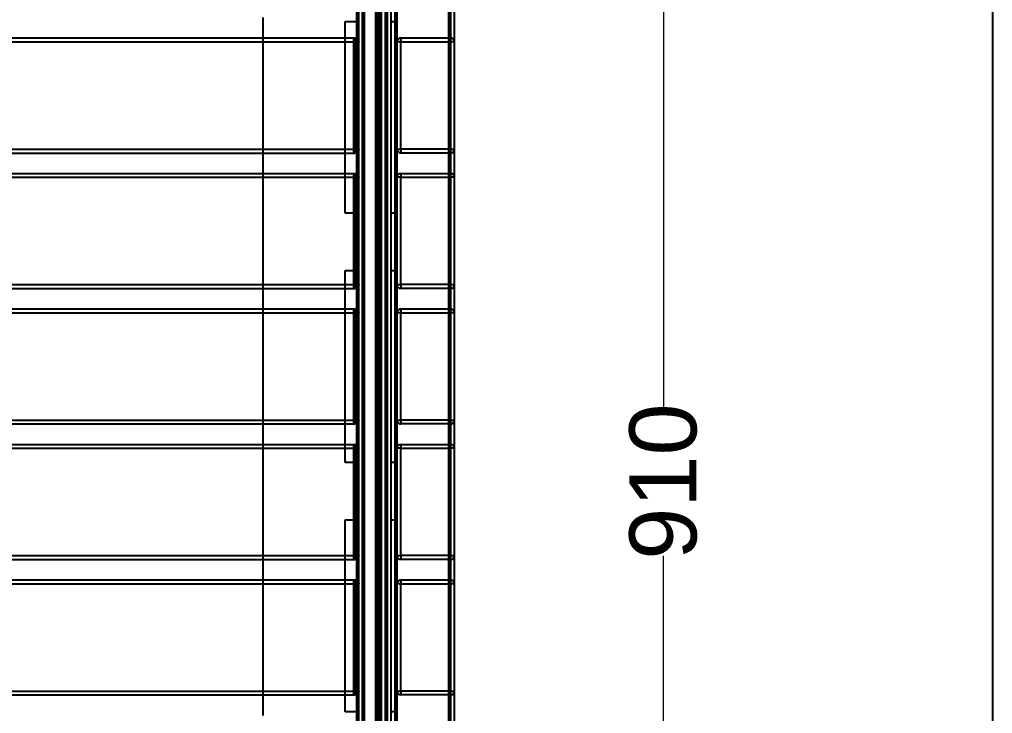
# Model space of a CAD drawing. Header units: millimetres. Extents: x 10366 to 13995, y 24552 to 29685.
# Drawn here: x 13487 to 13995, y 26352 to 26714 of the extents above; entities that cross this region are included whole.
import ezdxf

# ---------------------------------------------------------------- set-up
doc = ezdxf.new("R2010")
doc.units = ezdxf.units.MM
doc.header["$LTSCALE"] = 3
doc.layers.add('Default', color=7, linetype='Continuous')
doc.layers.add('Hidden_lines', color=7, linetype='Continuous')
doc.styles.get("Standard").update_dxf_attribs({"font": 'arial.ttf'})
doc.dimstyles.new('MATEUSZ', dxfattribs={"dimtxt": 35, "dimasz": 16, "dimexe": 0.18, "dimexo": 0.0625, "dimgap": 0.09, "dimtad": 0, "dimdec": 0, "dimdsep": 46, "dimtxsty": 'Standard', "dimblk": 'DOT', "dimcen": 0.09, "dimse1": 1, "dimse2": 1, "dimadec": 0, "dimazin": 0, "dimtfac": 1, "dimtdec": 0, "dimtofl": 0, "dimtmove": 0, "dimatfit": 3, "dimfxl": 1, "dimtolj": 1, "dimtzin": 0, "dimlwd": 9, "dimlwe": 9, "dimarcsym": 0})

# ---------------------------------------------------------------- blocks, each defined once
blk = doc.blocks.new('_Dot')
at = {"color": 0, "linetype": 'ByBlock', "lineweight": -2}
blk.add_line((-0.5, 0), (-1, 0), dxfattribs=at)
at = {"color": 0, "linetype": 'ByBlock', "const_width": 0.5}
blk.add_lwpolyline([(-0.25, 0, 1), (0.25, 0, 1)], format="xyb", close=True, dxfattribs=at)
blk = doc.blocks.new('*D29')
at = {"color": 0, "lineweight": 9, "transparency": 16777216}
for p, q in [((13823.32, 26911.65), (13823.32, 26511.34)), ((13823.32, 26033.65), (13823.32, 26433.95))]:
    blk.add_line(p, q, dxfattribs=at)
at = {"layer": 'Defpoints', "color": 0, "transparency": 16777216}
for p in [(13723.39, 26927.65), (13704.63, 26017.65), (13823.32, 26017.65)]:
    blk.add_point(p, dxfattribs=at)
at = {"color": 0, "lineweight": 9, "transparency": 16777216, "xscale": 16, "yscale": 16, "zscale": 16}
for p, rotation in [((13823.32, 26927.65), 90), ((13823.32, 26017.65), 270)]:
    blk.add_blockref('_Dot', p, dxfattribs=dict(at, rotation=rotation))
at = {"color": 0, "transparency": 16777216, "insert": (13823.32, 26472.65), "char_height": 35, "attachment_point": 5, "rotation": 90}
blk.add_mtext('\\A1;910', dxfattribs=at)

msp = doc.modelspace()

# ---------------------------------------------------------------- linework, layer by layer
msp.add_lwpolyline([(10366.2, 24552.48), (10366.2, 29684.64), (13995, 29684.64), (13995, 24552.48)], close=True)
at = {"layer": 'Default'}
for p, q in [((13664.39, 26067.65), (13664.39, 26917.65)), ((13666.39, 26067.65), (13666.39, 26917.65)), ((13712.39, 26067.65), (13712.39, 26917.65)), ((13714.39, 26067.65), (13714.39, 26917.65)), ((13614.39, 26714.66), (13614.39, 26704)), ((13657.37, 26704), (13657.37, 26712.65)), ((13657.37, 26712.65), (13664.39, 26712.65)), ((13663.39, 26703.73), (13663.39, 26712.65)), ((12547.42, 26704), (13662.35, 26704)), ((12547.42, 26702), (13662.35, 26702)), ((13662.35, 26646), (13662.35, 26702)), ((13664.39, 26646), (13664.39, 26702)), ((12547.42, 26646), (13662.35, 26646)), ((12547.42, 26644), (13662.35, 26644)), ((13614.39, 26644), (13614.39, 26633.35)), ((13657.37, 26633.35), (13657.37, 26644)), ((13663.39, 26633.07), (13663.39, 26644.28)), ((12547.42, 26633.35), (13662.35, 26633.35)), ((12547.42, 26631.35), (13662.35, 26631.35)), ((13662.35, 26575.35), (13662.35, 26631.35)), ((13664.39, 26575.35), (13664.39, 26631.35)), ((12547.42, 26575.35), (13662.35, 26575.35)), ((12547.42, 26573.35), (13662.35, 26573.35)), ((13614.39, 26573.35), (13614.39, 26562.69)), ((13657.37, 26562.69), (13657.37, 26573.35)), ((13663.39, 26562.41), (13663.39, 26573.62)), ((12547.42, 26562.69), (13662.35, 26562.69)), ((12547.42, 26560.69), (13662.35, 26560.69)), ((13662.35, 26504.69), (13662.35, 26560.69)), ((13664.39, 26504.69), (13664.39, 26560.69)), ((12547.42, 26504.69), (13662.35, 26504.69)), ((12547.42, 26502.69), (13662.35, 26502.69)), ((13614.39, 26502.69), (13614.39, 26492.03)), ((13657.37, 26492.03), (13657.37, 26502.69)), ((13663.39, 26491.75), (13663.39, 26502.97)), ((12547.42, 26492.03), (13662.35, 26492.03)), ((12547.42, 26490.03), (13662.35, 26490.03)), ((13662.35, 26434.03), (13662.35, 26490.03)), ((13664.39, 26434.03), (13664.39, 26490.03)), ((12547.42, 26434.03), (13662.35, 26434.03)), ((12547.42, 26432.03), (13662.35, 26432.03)), ((13614.39, 26432.03), (13614.39, 26421.37)), ((13657.37, 26421.37), (13657.37, 26432.03)), ((13663.39, 26421.09), (13663.39, 26432.31)), ((12547.42, 26421.37), (13662.35, 26421.37)), ((12547.42, 26419.37), (13662.35, 26419.37)), ((13662.35, 26363.37), (13662.35, 26419.37)), ((13664.39, 26363.37), (13664.39, 26419.37)), ((12547.42, 26363.37), (13662.35, 26363.37)), ((12547.42, 26361.37), (13662.35, 26361.37)), ((13614.39, 26361.37), (13614.39, 26350.71)), ((13657.37, 26352.65), (13657.37, 26361.37)), ((13663.39, 26352.65), (13663.39, 26361.65)), ((13664.39, 26352.65), (13657.37, 26352.65))]:
    msp.add_line(p, q, dxfattribs=at)
for points in [[(13662.35, 26704, 0), (13662.53, 26704, 0), (13662.72, 26703.97, 0), (13662.91, 26703.93, 0), (13663.1, 26703.86, 0), (13663.29, 26703.78, 0), (13663.47, 26703.68, 0), (13663.63, 26703.56, 0), (13663.79, 26703.42, 0), (13663.93, 26703.27, 0), (13664.06, 26703.1, 0), (13664.16, 26702.92, 0), (13664.24, 26702.74, 0), (13664.31, 26702.55, 0), (13664.35, 26702.37, 0), (13664.38, 26702.18, 0), (13664.39, 26702, 0)], [(13662.35, 26702, 0), (13662.35, 26704, 0)], [(13664.39, 26702, 0), (13664.39, 26702, 0), (13664.39, 26702, 0), (13664.39, 26702, 0), (13664.39, 26702, 0), (13664.39, 26702, 0), (13664.39, 26702, 0), (13664.39, 26702, 0), (13664.39, 26702, 0), (13664.39, 26702, 0), (13664.39, 26702, 0), (13664.39, 26702, 0), (13664.39, 26702, 0), (13664.38, 26702, 0), (13664.37, 26702, 0), (13664.33, 26702, 0), (13664.14, 26702, 0), (13662.35, 26702, 0)], [(13662.35, 26644, 0), (13662.35, 26644, 0), (13662.35, 26644, 0), (13662.35, 26644, 0), (13662.35, 26644, 0), (13662.35, 26644, 0), (13662.35, 26644, 0), (13662.35, 26644, 0), (13662.35, 26644, 0), (13662.35, 26644, 0), (13662.35, 26644, 0), (13662.35, 26644, 0), (13662.35, 26644.01, 0), (13662.35, 26644.01, 0), (13662.35, 26644.02, 0), (13662.35, 26644.06, 0), (13662.35, 26644.25, 0), (13662.35, 26646, 0)], [(13662.35, 26646, 0), (13664.39, 26646, 0)], [(13664.39, 26646, 0), (13664.38, 26645.82, 0), (13664.35, 26645.64, 0), (13664.31, 26645.45, 0), (13664.24, 26645.27, 0), (13664.16, 26645.09, 0), (13664.06, 26644.91, 0), (13663.93, 26644.74, 0), (13663.79, 26644.59, 0), (13663.63, 26644.45, 0), (13663.47, 26644.33, 0), (13663.29, 26644.23, 0), (13663.1, 26644.15, 0), (13662.91, 26644.08, 0), (13662.72, 26644.04, 0), (13662.53, 26644.01, 0), (13662.35, 26644, 0)], [(13662.35, 26631.35, 0), (13662.35, 26633.35, 0)], [(13662.35, 26633.35, 0), (13662.53, 26633.34, 0), (13662.72, 26633.31, 0), (13662.91, 26633.27, 0), (13663.1, 26633.21, 0), (13663.29, 26633.12, 0), (13663.47, 26633.02, 0), (13663.63, 26632.9, 0), (13663.79, 26632.76, 0), (13663.93, 26632.61, 0), (13664.06, 26632.44, 0), (13664.16, 26632.26, 0), (13664.24, 26632.08, 0), (13664.31, 26631.9, 0), (13664.35, 26631.71, 0), (13664.38, 26631.53, 0), (13664.39, 26631.35, 0)], [(13664.39, 26631.35, 0), (13664.39, 26631.35, 0), (13664.39, 26631.35, 0), (13664.39, 26631.35, 0), (13664.39, 26631.35, 0), (13664.39, 26631.35, 0), (13664.39, 26631.35, 0), (13664.39, 26631.35, 0), (13664.39, 26631.35, 0), (13664.39, 26631.35, 0), (13664.39, 26631.35, 0), (13664.39, 26631.35, 0), (13664.39, 26631.35, 0), (13664.38, 26631.35, 0), (13664.37, 26631.35, 0), (13664.33, 26631.35, 0), (13664.14, 26631.35, 0), (13662.35, 26631.35, 0)], [(13662.35, 26573.35, 0), (13662.35, 26573.35, 0), (13662.35, 26573.35, 0), (13662.35, 26573.35, 0), (13662.35, 26573.35, 0), (13662.35, 26573.35, 0), (13662.35, 26573.35, 0), (13662.35, 26573.35, 0), (13662.35, 26573.35, 0), (13662.35, 26573.35, 0), (13662.35, 26573.35, 0), (13662.35, 26573.35, 0), (13662.35, 26573.35, 0), (13662.35, 26573.36, 0), (13662.35, 26573.4, 0), (13662.35, 26573.59, 0), (13662.35, 26575.35, 0)], [(13662.35, 26575.35, 0), (13664.39, 26575.35, 0)], [(13664.39, 26575.35, 0), (13664.38, 26575.17, 0), (13664.35, 26574.98, 0), (13664.31, 26574.8, 0), (13664.24, 26574.61, 0), (13664.16, 26574.43, 0), (13664.06, 26574.25, 0), (13663.93, 26574.09, 0), (13663.79, 26573.93, 0), (13663.63, 26573.79, 0), (13663.47, 26573.67, 0), (13663.29, 26573.57, 0), (13663.1, 26573.49, 0), (13662.91, 26573.42, 0), (13662.72, 26573.38, 0), (13662.53, 26573.35, 0), (13662.35, 26573.35, 0)], [(13661.85, 26562.69, 0), (13662.05, 26562.68, 0), (13662.26, 26562.65, 0), (13662.47, 26562.59, 0), (13662.67, 26562.52, 0), (13662.87, 26562.42, 0), (13663.07, 26562.29, 0), (13663.24, 26562.15, 0), (13663.4, 26561.98, 0)], [(13662.35, 26562.69, 0), (13662.53, 26562.68, 0), (13662.72, 26562.65, 0), (13662.91, 26562.61, 0), (13663.1, 26562.55, 0), (13663.29, 26562.46, 0), (13663.47, 26562.36, 0), (13663.63, 26562.24, 0), (13663.79, 26562.1, 0), (13663.93, 26561.95, 0), (13664.06, 26561.78, 0), (13664.16, 26561.61, 0), (13664.24, 26561.42, 0), (13664.31, 26561.24, 0), (13664.35, 26561.05, 0), (13664.38, 26560.87, 0), (13664.39, 26560.69, 0)], [(13662.35, 26560.69, 0), (13662.35, 26562.69, 0)], [(13664.39, 26560.69, 0), (13664.39, 26560.69, 0), (13664.39, 26560.69, 0), (13664.39, 26560.69, 0), (13664.39, 26560.69, 0), (13664.39, 26560.69, 0), (13664.39, 26560.69, 0), (13664.39, 26560.69, 0), (13664.39, 26560.69, 0), (13664.39, 26560.69, 0), (13664.39, 26560.69, 0), (13664.39, 26560.69, 0), (13664.39, 26560.69, 0), (13664.38, 26560.69, 0), (13664.37, 26560.69, 0), (13664.33, 26560.69, 0), (13664.14, 26560.69, 0), (13662.35, 26560.69, 0)], [(13662.35, 26502.69, 0), (13662.35, 26502.69, 0), (13662.35, 26502.69, 0), (13662.35, 26502.69, 0), (13662.35, 26502.69, 0), (13662.35, 26502.69, 0), (13662.35, 26502.69, 0), (13662.35, 26502.69, 0), (13662.35, 26502.69, 0), (13662.35, 26502.69, 0), (13662.35, 26502.69, 0), (13662.35, 26502.69, 0), (13662.35, 26502.69, 0), (13662.35, 26502.7, 0), (13662.35, 26502.75, 0), (13662.35, 26502.93, 0), (13662.35, 26504.69, 0)], [(13662.35, 26504.69, 0), (13664.39, 26504.69, 0)], [(13664.39, 26504.69, 0), (13664.38, 26504.51, 0), (13664.35, 26504.32, 0), (13664.31, 26504.14, 0), (13664.24, 26503.95, 0), (13664.16, 26503.77, 0), (13664.06, 26503.59, 0), (13663.93, 26503.43, 0), (13663.79, 26503.27, 0), (13663.63, 26503.13, 0), (13663.47, 26503.01, 0), (13663.29, 26502.91, 0), (13663.1, 26502.83, 0), (13662.91, 26502.76, 0), (13662.72, 26502.72, 0), (13662.53, 26502.7, 0), (13662.35, 26502.69, 0)], [(13661.85, 26492.03, 0), (13662.05, 26492.02, 0), (13662.25, 26491.99, 0), (13662.46, 26491.94, 0), (13662.66, 26491.86, 0), (13662.86, 26491.76, 0), (13663.05, 26491.64, 0), (13663.23, 26491.5, 0), (13663.39, 26491.34, 0)], [(13662.35, 26492.03, 0), (13662.53, 26492.02, 0), (13662.72, 26492, 0), (13662.91, 26491.95, 0), (13663.1, 26491.89, 0), (13663.29, 26491.81, 0), (13663.47, 26491.7, 0), (13663.63, 26491.58, 0), (13663.79, 26491.44, 0), (13663.93, 26491.29, 0), (13664.06, 26491.12, 0), (13664.16, 26490.95, 0), (13664.24, 26490.77, 0), (13664.31, 26490.58, 0), (13664.35, 26490.39, 0), (13664.38, 26490.21, 0), (13664.39, 26490.03, 0)], [(13662.35, 26490.03, 0), (13662.35, 26492.03, 0)], [(13664.39, 26490.03, 0), (13664.39, 26490.03, 0), (13664.39, 26490.03, 0), (13664.39, 26490.03, 0), (13664.39, 26490.03, 0), (13664.39, 26490.03, 0), (13664.39, 26490.03, 0), (13664.39, 26490.03, 0), (13664.39, 26490.03, 0), (13664.39, 26490.03, 0), (13664.39, 26490.03, 0), (13664.39, 26490.03, 0), (13664.39, 26490.03, 0), (13664.38, 26490.03, 0), (13664.37, 26490.03, 0), (13664.33, 26490.03, 0), (13664.14, 26490.03, 0), (13662.35, 26490.03, 0)], [(13662.35, 26432.03, 0), (13662.35, 26432.03, 0), (13662.35, 26432.03, 0), (13662.35, 26432.03, 0), (13662.35, 26432.03, 0), (13662.35, 26432.03, 0), (13662.35, 26432.03, 0), (13662.35, 26432.03, 0), (13662.35, 26432.03, 0), (13662.35, 26432.03, 0), (13662.35, 26432.03, 0), (13662.35, 26432.03, 0), (13662.35, 26432.03, 0), (13662.35, 26432.04, 0), (13662.35, 26432.09, 0), (13662.35, 26432.28, 0), (13662.35, 26434.03, 0)], [(13662.35, 26434.03, 0), (13664.39, 26434.03, 0)], [(13664.39, 26434.03, 0), (13664.38, 26433.85, 0), (13664.35, 26433.67, 0), (13664.31, 26433.48, 0), (13664.24, 26433.29, 0), (13664.16, 26433.11, 0), (13664.06, 26432.93, 0), (13663.93, 26432.77, 0), (13663.79, 26432.61, 0), (13663.63, 26432.48, 0), (13663.47, 26432.36, 0), (13663.29, 26432.25, 0), (13663.1, 26432.17, 0), (13662.91, 26432.11, 0), (13662.72, 26432.06, 0), (13662.53, 26432.04, 0), (13662.35, 26432.03, 0)], [(13661.85, 26421.37, 0), (13662.05, 26421.36, 0), (13662.25, 26421.33, 0), (13662.45, 26421.28, 0), (13662.66, 26421.21, 0), (13662.85, 26421.11, 0), (13663.04, 26420.99, 0), (13663.22, 26420.85, 0), (13663.37, 26420.7, 0)], [(13662.35, 26419.37, 0), (13662.35, 26421.37, 0)], [(13662.35, 26421.37, 0), (13662.53, 26421.36, 0), (13662.72, 26421.34, 0), (13662.91, 26421.29, 0), (13663.1, 26421.23, 0), (13663.29, 26421.15, 0), (13663.47, 26421.04, 0), (13663.63, 26420.92, 0), (13663.79, 26420.78, 0), (13663.93, 26420.63, 0), (13664.06, 26420.46, 0), (13664.16, 26420.29, 0), (13664.24, 26420.11, 0), (13664.31, 26419.92, 0), (13664.35, 26419.73, 0), (13664.38, 26419.55, 0), (13664.39, 26419.37, 0)], [(13664.39, 26419.37, 0), (13664.39, 26419.37, 0), (13664.39, 26419.37, 0), (13664.39, 26419.37, 0), (13664.39, 26419.37, 0), (13664.39, 26419.37, 0), (13664.39, 26419.37, 0), (13664.39, 26419.37, 0), (13664.39, 26419.37, 0), (13664.39, 26419.37, 0), (13664.39, 26419.37, 0), (13664.39, 26419.37, 0), (13664.39, 26419.37, 0), (13664.38, 26419.37, 0), (13664.37, 26419.37, 0), (13664.33, 26419.37, 0), (13664.14, 26419.37, 0), (13662.35, 26419.37, 0)], [(13664.39, 26363.37, 0), (13664.38, 26363.19, 0), (13664.35, 26363.01, 0), (13664.31, 26362.82, 0), (13664.24, 26362.63, 0), (13664.16, 26362.45, 0), (13664.06, 26362.28, 0), (13663.93, 26362.11, 0), (13663.79, 26361.96, 0), (13663.63, 26361.82, 0), (13663.47, 26361.7, 0), (13663.29, 26361.59, 0), (13663.1, 26361.51, 0), (13662.91, 26361.45, 0), (13662.72, 26361.4, 0), (13662.53, 26361.38, 0), (13662.35, 26361.37, 0)], [(13662.35, 26363.37, 0), (13664.39, 26363.37, 0)], [(13662.35, 26361.37, 0), (13662.35, 26361.37, 0), (13662.35, 26361.37, 0), (13662.35, 26361.37, 0), (13662.35, 26361.37, 0), (13662.35, 26361.37, 0), (13662.35, 26361.37, 0), (13662.35, 26361.37, 0), (13662.35, 26361.37, 0), (13662.35, 26361.37, 0), (13662.35, 26361.37, 0), (13662.35, 26361.37, 0), (13662.35, 26361.37, 0), (13662.35, 26361.37, 0), (13662.35, 26361.38, 0), (13662.35, 26361.43, 0), (13662.35, 26361.62, 0), (13662.35, 26363.37, 0)]]:
    msp.add_polyline3d(points, dxfattribs=at)
for centre, start in [((13712.39, 26646), 317.9568), ((13712.39, 26575.35), 318.5484), ((13712.39, 26504.69), 319.1343), ((13712.39, 26434.03), 319.7656), ((13712.39, 26363.37), 320.3647)]:
    msp.add_arc(centre, 2, start, 0, dxfattribs=at)
at = {"layer": 'Hidden_lines'}
for p, q in [((13667.39, 26067.65), (13667.39, 26917.65)), ((13673.37, 26147.65), (13673.37, 26917.65)), ((13674.37, 26147.65), (13674.37, 26917.65)), ((13675.37, 26147.65), (13675.37, 26917.65)), ((13676.37, 26147.65), (13676.37, 26917.65)), ((13678.39, 26147.65), (13678.39, 26917.65)), ((13679.39, 26147.65), (13679.39, 26917.65)), ((13683.39, 26147.65), (13683.39, 26917.65)), ((13684.39, 26147.65), (13684.39, 26917.65)), ((13711.39, 26067.65), (13711.39, 26917.65)), ((13663.39, 26712.65), (13663.39, 26774.39)), ((13681.39, 26712.65), (13681.39, 26742.65)), ((13684.39, 26712.65), (13684.39, 26742.65)), ((13681.39, 26612.65), (13681.39, 26712.65)), ((13681.39, 26712.65), (13684.39, 26712.65)), ((13684.39, 26612.65), (13684.39, 26712.65)), ((13614.39, 26704), (13614.39, 26644)), ((13657.37, 26644), (13657.37, 26704)), ((13661.85, 26646), (13661.85, 26702)), ((13663.39, 26644.28), (13663.39, 26703.73)), ((13663.89, 26646), (13663.89, 26702)), ((13684.39, 26646), (13684.39, 26702)), ((13686.39, 26704), (13712.39, 26704)), ((13686.39, 26702), (13712.39, 26702)), ((13686.39, 26646), (13686.39, 26702)), ((13712.39, 26646), (13686.39, 26646)), ((13712.39, 26644), (13686.39, 26644)), ((13614.39, 26633.35), (13614.39, 26573.35)), ((13657.37, 26612.65), (13657.37, 26633.35)), ((13661.85, 26575.35), (13661.85, 26631.35)), ((13663.39, 26573.62), (13663.39, 26633.07)), ((13663.89, 26575.35), (13663.89, 26631.35)), ((13684.39, 26575.35), (13684.39, 26631.35)), ((13686.39, 26633.35), (13712.39, 26633.35)), ((13686.39, 26631.35), (13712.39, 26631.35)), ((13686.39, 26575.35), (13686.39, 26631.35)), ((13664.39, 26612.65), (13657.37, 26612.65)), ((13684.39, 26612.65), (13681.39, 26612.65)), ((13681.39, 26582.65), (13681.39, 26612.65)), ((13684.39, 26582.65), (13684.39, 26612.65)), ((13657.37, 26573.35), (13657.37, 26582.65)), ((13657.37, 26582.65), (13664.39, 26582.65)), ((13681.39, 26482.65), (13681.39, 26582.65)), ((13681.39, 26582.65), (13684.39, 26582.65)), ((13684.39, 26482.65), (13684.39, 26582.65)), ((13712.39, 26575.35), (13686.39, 26575.35)), ((13712.39, 26573.35), (13686.39, 26573.35)), ((13614.39, 26562.69), (13614.39, 26502.69)), ((13657.37, 26502.69), (13657.37, 26562.69)), ((13661.85, 26504.69), (13661.85, 26560.69)), ((13663.39, 26502.97), (13663.39, 26562.41)), ((13663.89, 26504.69), (13663.89, 26560.69)), ((13684.39, 26504.69), (13684.39, 26560.69)), ((13686.39, 26562.69), (13712.39, 26562.69)), ((13686.39, 26560.69), (13712.39, 26560.69)), ((13686.39, 26504.69), (13686.39, 26560.69)), ((13712.39, 26504.69), (13686.39, 26504.69)), ((13712.39, 26502.69), (13686.39, 26502.69)), ((13614.39, 26492.03), (13614.39, 26432.03)), ((13657.37, 26482.65), (13657.37, 26492.03)), ((13661.85, 26434.03), (13661.85, 26490.03)), ((13663.39, 26432.31), (13663.39, 26491.75)), ((13663.89, 26434.03), (13663.89, 26490.03)), ((13684.39, 26434.03), (13684.39, 26490.03)), ((13686.39, 26492.03), (13712.39, 26492.03)), ((13686.39, 26490.03), (13712.39, 26490.03)), ((13686.39, 26434.03), (13686.39, 26490.03)), ((13664.39, 26482.65), (13657.37, 26482.65)), ((13684.39, 26482.65), (13681.39, 26482.65)), ((13681.39, 26452.65), (13681.39, 26482.65)), ((13684.39, 26452.65), (13684.39, 26482.65)), ((13657.37, 26432.03), (13657.37, 26452.65)), ((13657.37, 26452.65), (13664.39, 26452.65)), ((13681.39, 26352.65), (13681.39, 26452.65)), ((13681.39, 26452.65), (13684.39, 26452.65)), ((13684.39, 26352.65), (13684.39, 26452.65)), ((13712.39, 26434.03), (13686.39, 26434.03)), ((13712.39, 26432.03), (13686.39, 26432.03)), ((13614.39, 26421.37), (13614.39, 26361.37)), ((13657.37, 26361.37), (13657.37, 26421.37)), ((13661.85, 26363.37), (13661.85, 26419.37)), ((13663.39, 26361.65), (13663.39, 26421.09)), ((13663.89, 26363.37), (13663.89, 26419.37)), ((13684.39, 26363.37), (13684.39, 26419.37)), ((13686.39, 26421.37), (13712.39, 26421.37)), ((13686.39, 26419.37), (13712.39, 26419.37)), ((13686.39, 26363.37), (13686.39, 26419.37)), ((13712.39, 26363.37), (13686.39, 26363.37)), ((13712.39, 26361.37), (13686.39, 26361.37)), ((13663.39, 26290.99), (13663.39, 26352.65)), ((13684.39, 26352.65), (13681.39, 26352.65)), ((13681.39, 26322.65), (13681.39, 26352.65)), ((13684.39, 26322.65), (13684.39, 26352.65))]:
    msp.add_line(p, q, dxfattribs=at)
for points in [[(13661.85, 26702, 0), (13661.85, 26704, 0)], [(13662.35, 26703.94, 0), (13662.67, 26703.84, 0), (13662.97, 26703.68, 0), (13663.24, 26703.47, 0), (13663.48, 26703.21, 0), (13663.66, 26702.92, 0), (13663.79, 26702.62, 0), (13663.86, 26702.31, 0), (13663.89, 26702, 0)], [(13686.39, 26702, 0), (13684.39, 26702, 0)], [(13686.39, 26704, 0), (13686.39, 26704, 0), (13686.39, 26704, 0), (13686.39, 26704, 0), (13686.39, 26704, 0), (13686.39, 26704, 0), (13686.39, 26704, 0), (13686.39, 26704, 0), (13686.39, 26704, 0), (13686.39, 26704, 0), (13686.39, 26704, 0), (13686.39, 26704, 0), (13686.39, 26704, 0), (13686.39, 26704, 0), (13686.39, 26703.99, 0), (13686.39, 26703.95, 0), (13686.39, 26703.76, 0), (13686.39, 26702, 0)], [(13714.39, 26702, 0), (13714.39, 26702, 0), (13714.39, 26702, 0), (13714.39, 26702, 0), (13714.39, 26702, 0), (13714.39, 26702, 0), (13714.39, 26702, 0), (13714.39, 26702, 0), (13714.39, 26702, 0), (13714.39, 26702, 0), (13714.39, 26702, 0), (13714.39, 26702, 0), (13714.39, 26702, 0), (13714.38, 26702, 0), (13714.37, 26702, 0), (13714.33, 26702, 0), (13714.14, 26702, 0), (13712.39, 26702, 0)], [(13661.85, 26644, 0), (13661.85, 26644, 0), (13661.85, 26644, 0), (13661.85, 26644, 0), (13661.85, 26644, 0), (13661.85, 26644, 0), (13661.85, 26644, 0), (13661.85, 26644, 0), (13661.85, 26644, 0), (13661.85, 26644, 0), (13661.85, 26644, 0), (13661.85, 26644, 0), (13661.85, 26644.01, 0), (13661.85, 26644.01, 0), (13661.85, 26644.02, 0), (13661.85, 26644.06, 0), (13661.85, 26644.25, 0), (13661.85, 26646, 0)], [(13663.89, 26646, 0), (13663.86, 26645.7, 0), (13663.79, 26645.39, 0), (13663.66, 26645.09, 0), (13663.48, 26644.8, 0), (13663.24, 26644.54, 0), (13662.97, 26644.33, 0), (13662.67, 26644.17, 0), (13662.35, 26644.07, 0)], [(13684.39, 26646, 0), (13684.39, 26646, 0), (13684.39, 26646, 0), (13684.39, 26646, 0), (13684.39, 26646, 0), (13684.39, 26646, 0), (13684.39, 26646, 0), (13684.39, 26646, 0), (13684.39, 26646, 0), (13684.39, 26646, 0), (13684.39, 26646, 0), (13684.39, 26646, 0), (13684.39, 26646, 0), (13684.4, 26646, 0), (13684.45, 26646, 0), (13684.63, 26646, 0), (13686.39, 26646, 0)], [(13686.39, 26646, 0), (13686.39, 26644, 0)], [(13712.39, 26646, 0), (13714.39, 26646, 0)], [(13661.85, 26631.35, 0), (13661.85, 26633.35, 0)], [(13662.35, 26633.28, 0), (13662.67, 26633.18, 0), (13662.97, 26633.02, 0), (13663.24, 26632.81, 0), (13663.48, 26632.55, 0), (13663.66, 26632.26, 0), (13663.79, 26631.96, 0), (13663.86, 26631.65, 0), (13663.89, 26631.35, 0)], [(13686.39, 26631.35, 0), (13684.39, 26631.35, 0)], [(13686.39, 26633.35, 0), (13686.39, 26633.35, 0), (13686.39, 26633.35, 0), (13686.39, 26633.35, 0), (13686.39, 26633.35, 0), (13686.39, 26633.35, 0), (13686.39, 26633.35, 0), (13686.39, 26633.35, 0), (13686.39, 26633.35, 0), (13686.39, 26633.35, 0), (13686.39, 26633.35, 0), (13686.39, 26633.35, 0), (13686.39, 26633.35, 0), (13686.39, 26633.34, 0), (13686.39, 26633.33, 0), (13686.39, 26633.29, 0), (13686.39, 26633.1, 0), (13686.39, 26631.35, 0)], [(13714.39, 26631.35, 0), (13714.39, 26631.35, 0), (13714.39, 26631.35, 0), (13714.39, 26631.35, 0), (13714.39, 26631.35, 0), (13714.39, 26631.35, 0), (13714.39, 26631.35, 0), (13714.39, 26631.35, 0), (13714.39, 26631.35, 0), (13714.39, 26631.35, 0), (13714.39, 26631.35, 0), (13714.39, 26631.35, 0), (13714.39, 26631.35, 0), (13714.38, 26631.35, 0), (13714.37, 26631.35, 0), (13714.33, 26631.35, 0), (13714.14, 26631.35, 0), (13712.39, 26631.35, 0)], [(13661.85, 26573.35, 0), (13661.85, 26573.35, 0), (13661.85, 26573.35, 0), (13661.85, 26573.35, 0), (13661.85, 26573.35, 0), (13661.85, 26573.35, 0), (13661.85, 26573.35, 0), (13661.85, 26573.35, 0), (13661.85, 26573.35, 0), (13661.85, 26573.35, 0), (13661.85, 26573.35, 0), (13661.85, 26573.35, 0), (13661.85, 26573.35, 0), (13661.85, 26573.36, 0), (13661.85, 26573.4, 0), (13661.85, 26573.59, 0), (13661.85, 26575.35, 0)], [(13663.89, 26575.35, 0), (13663.86, 26575.04, 0), (13663.79, 26574.73, 0), (13663.66, 26574.43, 0), (13663.48, 26574.14, 0), (13663.24, 26573.89, 0), (13662.97, 26573.67, 0), (13662.67, 26573.51, 0), (13662.35, 26573.41, 0)], [(13684.39, 26575.35, 0), (13684.39, 26575.35, 0), (13684.39, 26575.35, 0), (13684.39, 26575.35, 0), (13684.39, 26575.35, 0), (13684.39, 26575.35, 0), (13684.39, 26575.35, 0), (13684.39, 26575.35, 0), (13684.39, 26575.35, 0), (13684.39, 26575.35, 0), (13684.39, 26575.35, 0), (13684.39, 26575.35, 0), (13684.39, 26575.35, 0), (13684.4, 26575.35, 0), (13684.45, 26575.35, 0), (13684.63, 26575.35, 0), (13686.39, 26575.35, 0)], [(13686.39, 26575.35, 0), (13686.39, 26573.35, 0)], [(13712.39, 26575.35, 0), (13714.39, 26575.35, 0)], [(13661.85, 26560.69, 0), (13661.85, 26562.69, 0)], [(13663.4, 26561.98, 0), (13663.52, 26561.84, 0), (13663.62, 26561.68, 0), (13663.7, 26561.52, 0), (13663.77, 26561.35, 0), (13663.82, 26561.18, 0), (13663.86, 26561.02, 0), (13663.89, 26560.69, 0)], [(13686.39, 26560.69, 0), (13684.39, 26560.69, 0)], [(13686.39, 26562.69, 0), (13686.39, 26562.69, 0), (13686.39, 26562.69, 0), (13686.39, 26562.69, 0), (13686.39, 26562.69, 0), (13686.39, 26562.69, 0), (13686.39, 26562.69, 0), (13686.39, 26562.69, 0), (13686.39, 26562.69, 0), (13686.39, 26562.69, 0), (13686.39, 26562.69, 0), (13686.39, 26562.69, 0), (13686.39, 26562.68, 0), (13686.39, 26562.67, 0), (13686.39, 26562.63, 0), (13686.39, 26562.44, 0), (13686.39, 26560.69, 0)], [(13714.39, 26560.69, 0), (13714.39, 26560.69, 0), (13714.39, 26560.69, 0), (13714.39, 26560.69, 0), (13714.39, 26560.69, 0), (13714.39, 26560.69, 0), (13714.39, 26560.69, 0), (13714.39, 26560.69, 0), (13714.39, 26560.69, 0), (13714.39, 26560.69, 0), (13714.39, 26560.69, 0), (13714.39, 26560.69, 0), (13714.39, 26560.69, 0), (13714.38, 26560.69, 0), (13714.37, 26560.69, 0), (13714.33, 26560.69, 0), (13714.14, 26560.69, 0), (13712.39, 26560.69, 0)], [(13661.85, 26502.69, 0), (13661.85, 26502.69, 0), (13661.85, 26502.69, 0), (13661.85, 26502.69, 0), (13661.85, 26502.69, 0), (13661.85, 26502.69, 0), (13661.85, 26502.69, 0), (13661.85, 26502.69, 0), (13661.85, 26502.69, 0), (13661.85, 26502.69, 0), (13661.85, 26502.69, 0), (13661.85, 26502.69, 0), (13661.85, 26502.69, 0), (13661.85, 26502.7, 0), (13661.85, 26502.75, 0), (13661.85, 26502.93, 0), (13661.85, 26504.69, 0)], [(13663.89, 26504.69, 0), (13663.88, 26504.51, 0), (13663.85, 26504.32, 0), (13663.81, 26504.14, 0), (13663.74, 26503.95, 0), (13663.66, 26503.77, 0), (13663.56, 26503.59, 0), (13663.43, 26503.43, 0), (13663.29, 26503.27, 0), (13663.13, 26503.13, 0), (13662.97, 26503.01, 0), (13662.79, 26502.91, 0), (13662.6, 26502.83, 0), (13662.41, 26502.76, 0), (13662.22, 26502.72, 0), (13662.03, 26502.7, 0), (13661.85, 26502.69, 0)], [(13684.39, 26504.69, 0), (13684.39, 26504.69, 0), (13684.39, 26504.69, 0), (13684.39, 26504.69, 0), (13684.39, 26504.69, 0), (13684.39, 26504.69, 0), (13684.39, 26504.69, 0), (13684.39, 26504.69, 0), (13684.39, 26504.69, 0), (13684.39, 26504.69, 0), (13684.39, 26504.69, 0), (13684.39, 26504.69, 0), (13684.39, 26504.69, 0), (13684.4, 26504.69, 0), (13684.45, 26504.69, 0), (13684.63, 26504.69, 0), (13686.39, 26504.69, 0)], [(13686.39, 26504.69, 0), (13686.39, 26502.69, 0)], [(13712.39, 26504.69, 0), (13714.39, 26504.69, 0)], [(13661.85, 26490.03, 0), (13661.85, 26492.03, 0)], [(13663.39, 26491.34, 0), (13663.51, 26491.19, 0), (13663.61, 26491.03, 0), (13663.7, 26490.87, 0), (13663.77, 26490.7, 0), (13663.82, 26490.53, 0), (13663.86, 26490.36, 0), (13663.89, 26490.03, 0)], [(13686.39, 26490.03, 0), (13684.39, 26490.03, 0)], [(13686.39, 26492.03, 0), (13686.39, 26492.03, 0), (13686.39, 26492.03, 0), (13686.39, 26492.03, 0), (13686.39, 26492.03, 0), (13686.39, 26492.03, 0), (13686.39, 26492.03, 0), (13686.39, 26492.03, 0), (13686.39, 26492.03, 0), (13686.39, 26492.03, 0), (13686.39, 26492.03, 0), (13686.39, 26492.03, 0), (13686.39, 26492.03, 0), (13686.39, 26492.03, 0), (13686.39, 26492.01, 0), (13686.39, 26491.97, 0), (13686.39, 26491.78, 0), (13686.39, 26490.03, 0)], [(13714.39, 26490.03, 0), (13714.39, 26490.03, 0), (13714.39, 26490.03, 0), (13714.39, 26490.03, 0), (13714.39, 26490.03, 0), (13714.39, 26490.03, 0), (13714.39, 26490.03, 0), (13714.39, 26490.03, 0), (13714.39, 26490.03, 0), (13714.39, 26490.03, 0), (13714.39, 26490.03, 0), (13714.39, 26490.03, 0), (13714.39, 26490.03, 0), (13714.38, 26490.03, 0), (13714.37, 26490.03, 0), (13714.33, 26490.03, 0), (13714.14, 26490.03, 0), (13712.39, 26490.03, 0)], [(13661.85, 26432.03, 0), (13661.85, 26432.03, 0), (13661.85, 26432.03, 0), (13661.85, 26432.03, 0), (13661.85, 26432.03, 0), (13661.85, 26432.03, 0), (13661.85, 26432.03, 0), (13661.85, 26432.03, 0), (13661.85, 26432.03, 0), (13661.85, 26432.03, 0), (13661.85, 26432.03, 0), (13661.85, 26432.03, 0), (13661.85, 26432.03, 0), (13661.85, 26432.04, 0), (13661.85, 26432.09, 0), (13661.85, 26432.28, 0), (13661.85, 26434.03, 0)], [(13663.89, 26434.03, 0), (13663.88, 26433.85, 0), (13663.85, 26433.67, 0), (13663.81, 26433.48, 0), (13663.74, 26433.29, 0), (13663.66, 26433.11, 0), (13663.56, 26432.93, 0), (13663.43, 26432.77, 0), (13663.29, 26432.61, 0), (13663.13, 26432.48, 0), (13662.97, 26432.36, 0), (13662.79, 26432.25, 0), (13662.6, 26432.17, 0), (13662.41, 26432.11, 0), (13662.22, 26432.06, 0), (13662.03, 26432.04, 0), (13661.85, 26432.03, 0)], [(13684.39, 26434.03, 0), (13684.39, 26434.03, 0), (13684.39, 26434.03, 0), (13684.39, 26434.03, 0), (13684.39, 26434.03, 0), (13684.39, 26434.03, 0), (13684.39, 26434.03, 0), (13684.39, 26434.03, 0), (13684.39, 26434.03, 0), (13684.39, 26434.03, 0), (13684.39, 26434.03, 0), (13684.39, 26434.03, 0), (13684.39, 26434.03, 0), (13684.4, 26434.03, 0), (13684.45, 26434.03, 0), (13684.63, 26434.03, 0), (13686.39, 26434.03, 0)], [(13686.39, 26434.03, 0), (13686.39, 26432.03, 0)], [(13712.39, 26434.03, 0), (13714.39, 26434.03, 0)], [(13661.85, 26419.37, 0), (13661.85, 26421.37, 0)], [(13663.37, 26420.7, 0), (13663.5, 26420.55, 0), (13663.6, 26420.39, 0), (13663.69, 26420.22, 0), (13663.76, 26420.05, 0), (13663.82, 26419.88, 0), (13663.86, 26419.71, 0), (13663.88, 26419.54, 0), (13663.89, 26419.37, 0)], [(13686.39, 26419.37, 0), (13684.39, 26419.37, 0)], [(13686.39, 26421.37, 0), (13686.39, 26421.37, 0), (13686.39, 26421.37, 0), (13686.39, 26421.37, 0), (13686.39, 26421.37, 0), (13686.39, 26421.37, 0), (13686.39, 26421.37, 0), (13686.39, 26421.37, 0), (13686.39, 26421.37, 0), (13686.39, 26421.37, 0), (13686.39, 26421.37, 0), (13686.39, 26421.37, 0), (13686.39, 26421.37, 0), (13686.39, 26421.37, 0), (13686.39, 26421.36, 0), (13686.39, 26421.31, 0), (13686.39, 26421.12, 0), (13686.39, 26419.37, 0)], [(13714.39, 26419.37, 0), (13714.39, 26419.37, 0), (13714.39, 26419.37, 0), (13714.39, 26419.37, 0), (13714.39, 26419.37, 0), (13714.39, 26419.37, 0), (13714.39, 26419.37, 0), (13714.39, 26419.37, 0), (13714.39, 26419.37, 0), (13714.39, 26419.37, 0), (13714.39, 26419.37, 0), (13714.39, 26419.37, 0), (13714.39, 26419.37, 0), (13714.38, 26419.37, 0), (13714.37, 26419.37, 0), (13714.33, 26419.37, 0), (13714.14, 26419.37, 0), (13712.39, 26419.37, 0)], [(13661.85, 26361.37, 0), (13661.85, 26361.37, 0), (13661.85, 26361.37, 0), (13661.85, 26361.37, 0), (13661.85, 26361.37, 0), (13661.85, 26361.37, 0), (13661.85, 26361.37, 0), (13661.85, 26361.37, 0), (13661.85, 26361.37, 0), (13661.85, 26361.37, 0), (13661.85, 26361.37, 0), (13661.85, 26361.37, 0), (13661.85, 26361.37, 0), (13661.85, 26361.37, 0), (13661.85, 26361.38, 0), (13661.85, 26361.43, 0), (13661.85, 26361.62, 0), (13661.85, 26363.37, 0)], [(13663.89, 26363.37, 0), (13663.88, 26363.19, 0), (13663.85, 26363.01, 0), (13663.81, 26362.82, 0), (13663.74, 26362.63, 0), (13663.66, 26362.45, 0), (13663.56, 26362.28, 0), (13663.43, 26362.11, 0), (13663.29, 26361.96, 0), (13663.13, 26361.82, 0), (13662.97, 26361.7, 0), (13662.79, 26361.59, 0), (13662.6, 26361.51, 0), (13662.41, 26361.45, 0), (13662.22, 26361.4, 0), (13662.03, 26361.38, 0), (13661.85, 26361.37, 0)], [(13684.39, 26363.37, 0), (13684.39, 26363.37, 0), (13684.39, 26363.37, 0), (13684.39, 26363.37, 0), (13684.39, 26363.37, 0), (13684.39, 26363.37, 0), (13684.39, 26363.37, 0), (13684.39, 26363.37, 0), (13684.39, 26363.37, 0), (13684.39, 26363.37, 0), (13684.39, 26363.37, 0), (13684.39, 26363.37, 0), (13684.39, 26363.37, 0), (13684.4, 26363.37, 0), (13684.45, 26363.37, 0), (13684.63, 26363.37, 0), (13686.39, 26363.37, 0)], [(13686.39, 26363.37, 0), (13686.39, 26361.37, 0)], [(13712.39, 26363.37, 0), (13714.39, 26363.37, 0)]]:
    msp.add_polyline3d(points, dxfattribs=at)
for centre, start, end in [((13686.39, 26702), 90, 180), ((13712.39, 26702), 0, 90), ((13686.39, 26646), 180, 270), ((13712.39, 26646), 270, 317.9568), ((13686.39, 26631.35), 90, 180), ((13712.39, 26631.35), 0, 90), ((13686.39, 26575.35), 180, 270), ((13712.39, 26575.35), 270, 318.5484), ((13686.39, 26560.69), 90, 180), ((13712.39, 26560.69), 0, 90), ((13686.39, 26504.69), 180, 270), ((13712.39, 26504.69), 270, 319.1343), ((13686.39, 26490.03), 90, 180), ((13712.39, 26490.03), 0, 90), ((13686.39, 26434.03), 180, 270), ((13712.39, 26434.03), 270, 319.7656), ((13686.39, 26419.37), 90, 180), ((13712.39, 26419.37), 0, 90), ((13686.39, 26363.37), 180, 270), ((13712.39, 26363.37), 270, 320.3647)]:
    msp.add_arc(centre, 2, start, end, dxfattribs=at)

# ---------------------------------------------------------------- dimensions: what is measured, and where the dimension line sits
dim = msp.add_linear_dim(base=(13823.32, 26017.65), p1=(13723.39, 26927.65), p2=(13704.63, 26017.65), angle=90, dimstyle='MATEUSZ')
dim.commit()
dim.dimension.update_dxf_attribs({"geometry": '*D29', "text_midpoint": (13823.32, 26472.65)})

doc.saveas('drawing.dxf')
